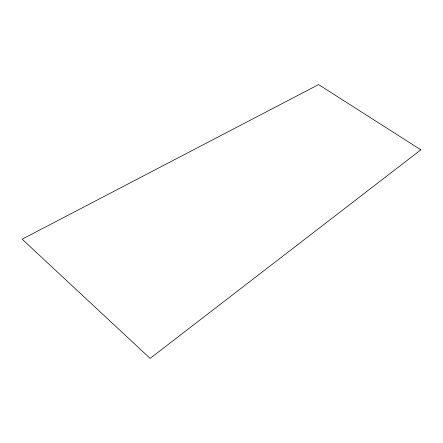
<?xml version="1.0" encoding="UTF-8"?>
<svg xmlns="http://www.w3.org/2000/svg" width="443" height="443" viewBox="0 0 443 443"><rect width="100%" height="100%" fill="white"/><g stroke="black" fill="none" stroke-linecap="round" stroke-linejoin="round"><path stroke-width="0.66" d="M420.85 149.828L150.105 358.404L22.15 239.181L318.567 84.596L420.85 149.828"/></g></svg>
